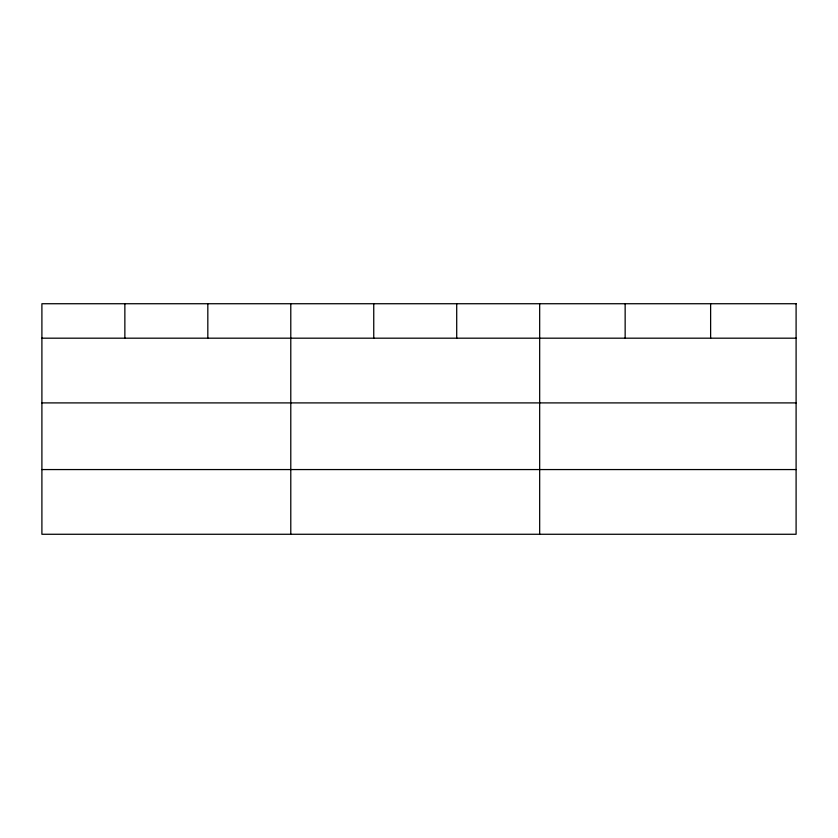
<?xml version="1.0" encoding="UTF-8"?>
<svg xmlns="http://www.w3.org/2000/svg" width="838" height="838" viewBox="0 0 838 838"><rect width="100%" height="100%" fill="white"/><g stroke="black" fill="none" stroke-linecap="round" stroke-linejoin="round"><path stroke-width="1.26" d="M41.9 338.185L796.1 338.185M41.9 402.9L796.1 402.9M41.9 469.563L796.1 469.563M710.624 303.733L710.624 338.185M625.148 303.733L625.148 338.185M539.672 303.733L539.672 534.267M456.71 303.733L456.71 338.185M373.748 303.733L373.748 338.185M290.786 303.733L290.786 534.267M207.824 303.733L207.824 338.185M124.862 303.733L124.862 338.185M796.1 303.733L41.9 303.733L41.9 534.267L796.1 534.267L796.1 303.733"/></g></svg>
